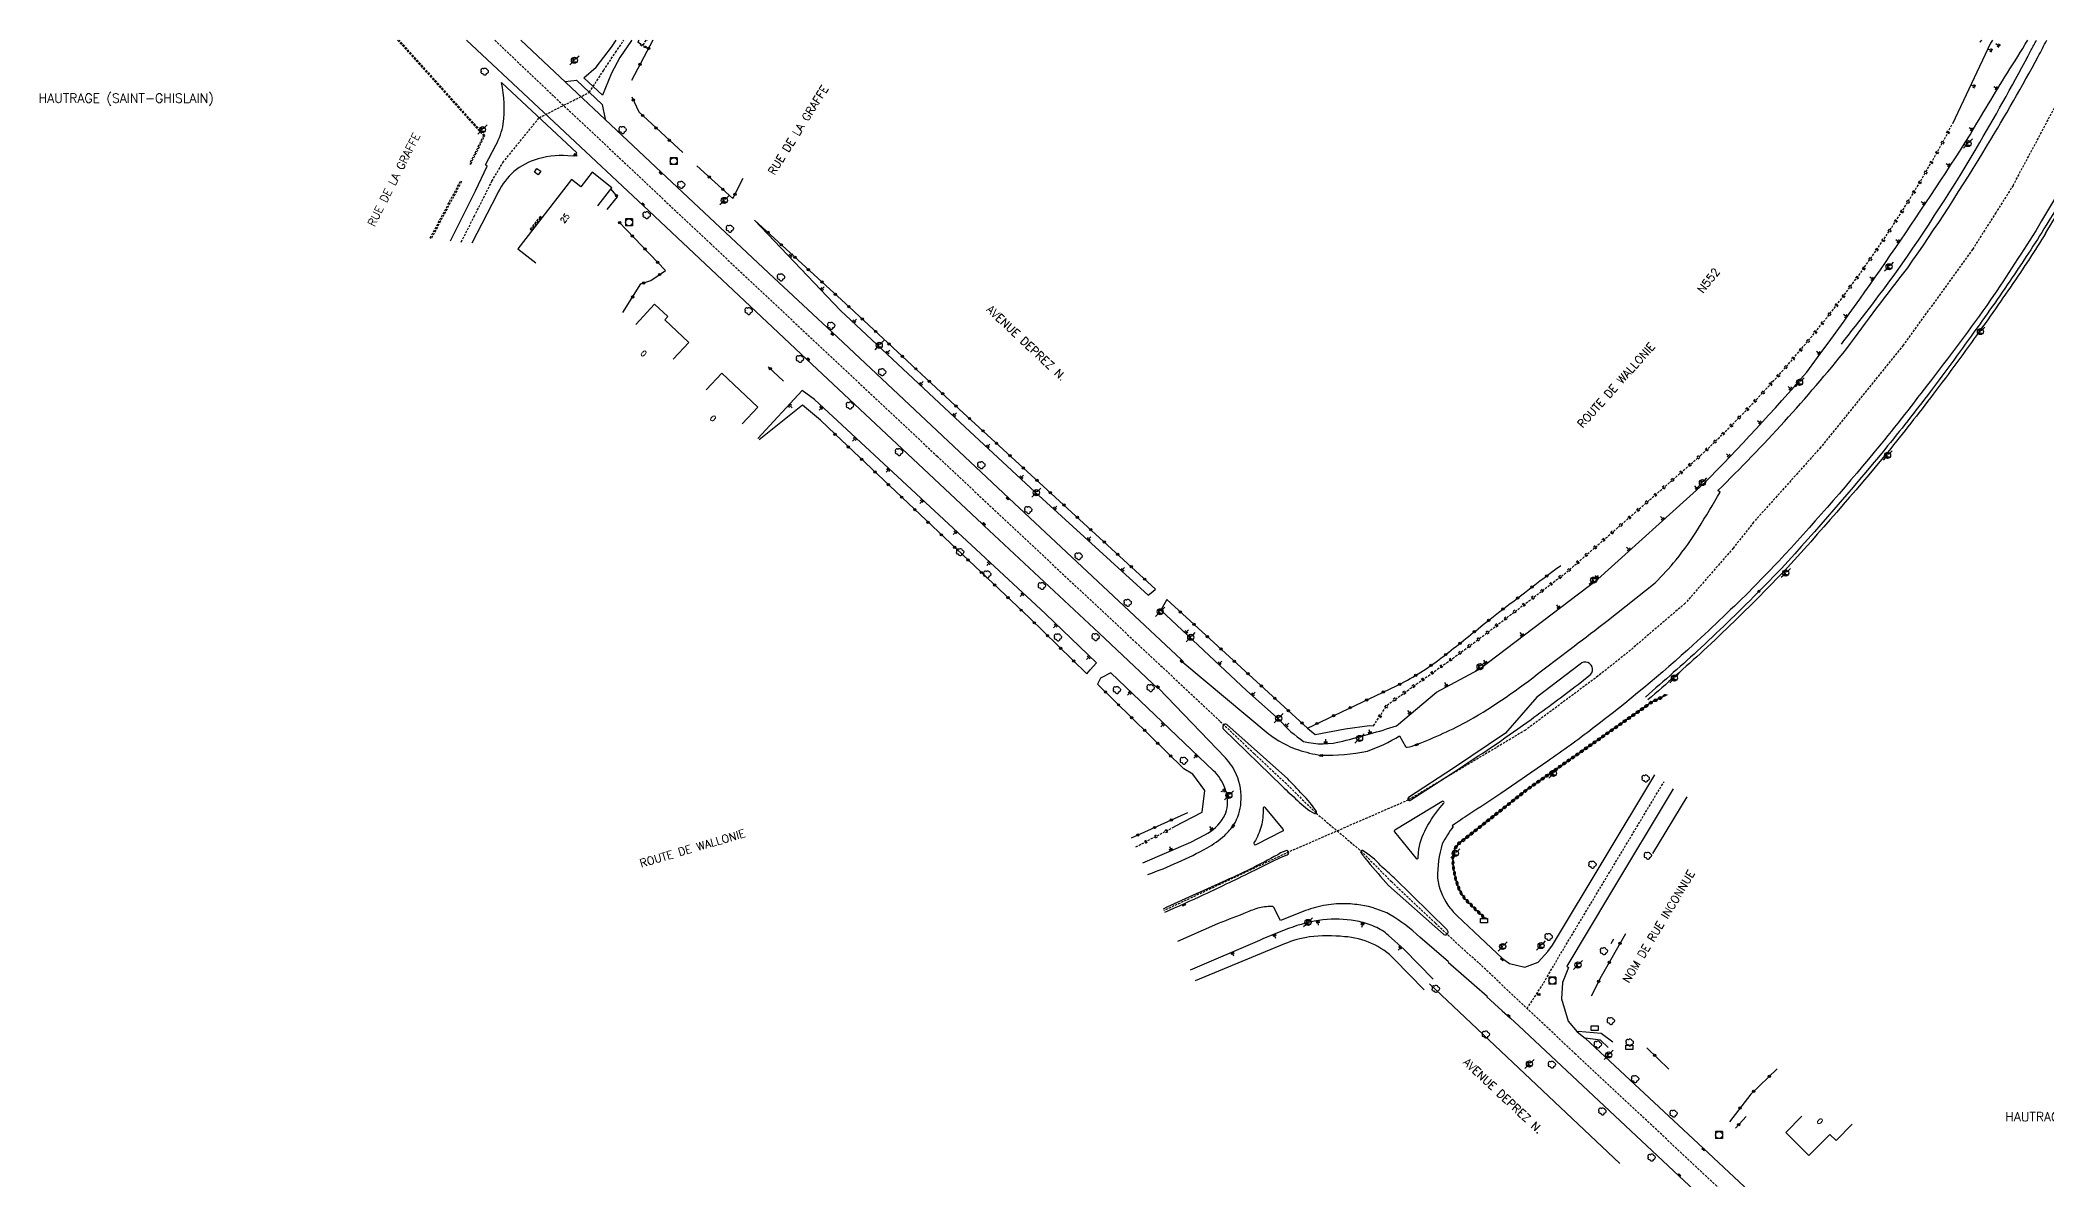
# Model space of a CAD drawing. Header units: millimetres. Extents: x 107015 to 108000, y 128000 to 129000.
# Drawn here: x 107015.4 to 107454.3, y 128750.7 to 129000 of the extents above; entities that cross this region are included whole.
import ezdxf
from ezdxf.enums import TextEntityAlignment as Align

# ---------------------------------------------------------------- set-up
doc = ezdxf.new("R2010")
doc.units = ezdxf.units.MM
doc.linetypes.add('DASHED', pattern=[0.75, 0.5, -0.25])
doc.layers.get('0').update_dxf_attribs({"linetype": 'CONTINUOUS'})
for name, color, linetype in [('W0001', 6, 'DASHED'), ('W0008', 7, 'CONTINUOUS'), ('W0100', 7, 'CONTINUOUS'), ('W0112', 1, 'DASHED'), ('W0211', 2, 'CONTINUOUS'), ('W0220', 5, 'DASHED'), ('W0300', 7, 'CONTINUOUS'), ('W0310', 3, 'CONTINUOUS'), ('W0322', 7, 'CONTINUOUS'), ('W0400', 7, 'CONTINUOUS'), ('W0420', 7, 'CONTINUOUS'), ('W0471', 7, 'CONTINUOUS'), ('W0851', 7, 'CONTINUOUS'), ('W0980', 7, 'CONTINUOUS'), ('W0989', 7, 'CONTINUOUS'), ('W0991', 7, 'CONTINUOUS'), ('W1471', 7, 'CONTINUOUS')]:
    doc.layers.add(name, color=color, linetype=linetype)
doc.styles.get("Standard").update_dxf_attribs({"font": 'romans.shx', "width": 0.85})

# ---------------------------------------------------------------- blocks, each defined once
blk = doc.blocks.new('T400')
for p, q in [((-0.15, 0.3), (0.15, 0.3)), ((-0.15, -0.25), (-0.15, 0.3)), ((-0.15, 0.15), (0.15, 0.15)), ((-0.15, 0), (0.15, 0)), ((0.15, 0.3), (0.15, -0.25)), ((-0.15, -0.15), (0.15, -0.15)), ((-0.15, -0.25), (-0.15, -0.3)), ((-0.15, -0.3), (0.15, -0.3)), ((0.15, -0.3), (0.15, -0.25))]:
    blk.add_line(p, q)
blk = doc.blocks.new('T420')
for p, q in [((0.75, 0.75), (-0.75, 0.75)), ((-0.75, 0.75), (-0.75, -0.75)), ((0.75, 0.75), (0.75, -0.75)), ((0.75, -0.75), (-0.75, -0.75))]:
    blk.add_line(p, q)
blk.add_ellipse((0, 0), major_axis=(-0.53, 0.53), ratio=1, start_param=3.926991, end_param=10.210176)
blk = doc.blocks.new('T300')
for p, q in [((-0.8, 0.51), (-0.86, 0.34)), ((-0.86, 0.34), (-0.86, 0.17)), ((-0.86, 0.17), (-0.74, 0.06)), ((-0.69, 0.63), (-0.8, 0.51)), ((-0.8, -0.06), (-0.74, 0.06)), ((-0.74, 0.06), (-0.69, 0.11)), ((-0.57, 0.69), (-0.69, 0.63)), ((-0.46, 0.69), (-0.57, 0.69)), ((-0.29, 0.63), (-0.46, 0.69)), ((-0.29, 0.63), (-0.17, 0.74)), ((-0.23, 0.57), (-0.29, 0.63)), ((-0.17, 0.74), (-0.06, 0.8)), ((-0.06, 0.8), (0.06, 0.8)), ((0.06, 0.8), (0.23, 0.74)), ((0.23, 0.74), (0.34, 0.63)), ((0.34, 0.63), (0.4, 0.51)), ((0.46, 0.46), (0.34, 0.46)), ((0.4, 0.51), (0.4, 0.46)), ((0.57, 0.4), (0.46, 0.46)), ((0.57, 0.4), (0.69, 0.29)), ((0.69, 0.29), (0.74, 0.17)), ((0.74, 0.06), (0.69, -0.17)), ((0.74, 0.17), (0.74, 0.06)), ((-0.8, -0.17), (-0.8, -0.06)), ((-0.8, -0.23), (-0.8, -0.17)), ((-0.74, -0.34), (-0.8, -0.23)), ((-0.69, -0.4), (-0.74, -0.34)), ((-0.51, -0.46), (-0.69, -0.4)), ((-0.4, -0.46), (-0.51, -0.46)), ((-0.4, -0.46), (-0.34, -0.46)), ((-0.34, -0.46), (-0.34, -0.4)), ((-0.34, -0.51), (-0.34, -0.46)), ((-0.29, -0.63), (-0.34, -0.51)), ((-0.17, -0.74), (-0.29, -0.63)), ((-0.06, -0.8), (-0.17, -0.74)), ((0.06, -0.8), (-0.06, -0.8)), ((0.17, -0.74), (0.06, -0.8)), ((0.23, -0.69), (0.17, -0.74)), ((0.29, -0.46), (0.23, -0.46)), ((0.29, -0.63), (0.23, -0.69)), ((0.46, -0.4), (0.29, -0.46)), ((0.34, -0.51), (0.29, -0.63)), ((0.34, -0.51), (0.34, -0.46)), ((0.57, -0.34), (0.46, -0.4)), ((0.63, -0.29), (0.57, -0.34)), ((0.69, -0.17), (0.63, -0.29))]:
    blk.add_line(p, q)
blk = doc.blocks.new('T471')
for p, q in [((-0.333334, 0.333334), (-0.333334, -0.333334)), ((-0.333334, 0.333334), (0.333334, 0.333334)), ((-0.333334, 0), (0, 0)), ((0.500001, 0.500001), (1.000002, 1.000002)), ((-0.500001, -0.500001), (-1.000002, -1.000002)), ((-0.333334, -0.333334), (0.333334, -0.333334))]:
    blk.add_line(p, q)
blk.add_ellipse((0, 0), major_axis=(0.471405, 0.471405), ratio=1, start_param=5.4977871438, end_param=11.780972451)
blk = doc.blocks.new('t322o')
at = {"color": 0, "linetype": 'Continuous'}
for radius in [0.25, 0.15]:
    blk.add_circle((0, 0), radius, dxfattribs=at)
blk = doc.blocks.new('t211o')
at = {"color": 0, "linetype": 'Continuous'}
for p, q in [((-0.29, 0.5), (-0.29, 0)), ((0, 1), (0, 0)), ((0.29, 0.5), (0.29, 0))]:
    blk.add_line(p, q, dxfattribs=at)
blk = doc.blocks.new('t310o')
at = {"color": 0, "linetype": 'Continuous'}
for centre, start, end in [((-0.5, 0.38), 216.8699, 323.1304), ((0.5, -0.37), 36.8699, 143.1303)]:
    blk.add_arc(centre, 0.625, start, end, dxfattribs=at)
blk = doc.blocks.new('T851')
for p, q in [((-0.25, -0.15), (0, 0.32)), ((0, 0.32), (0.25, -0.15)), ((-0.25, -0.15), (0.25, -0.15))]:
    blk.add_line(p, q)
for major_axis in [(-0.106, 0.106), (-0.0354, 0.0354), (-0.0236, 0.0236)]:
    blk.add_ellipse((0, 0), major_axis=major_axis, ratio=1, start_param=3.926991, end_param=10.210176)
blk = doc.blocks.new('t112o')
at = {"color": 0, "linetype": 'Continuous'}
for p, q in [((-0.5, 0.5), (0.5, 0.5)), ((-0.5, -0.5), (-0.5, 0.5)), ((0.5, 0.5), (0.5, -0.5)), ((0.5, -0.5), (-0.5, -0.5))]:
    blk.add_line(p, q, dxfattribs=at)
blk = doc.blocks.new('T1471')
at = {"color": 0, "linetype": 'Continuous', "flags": 128}
blk.add_lwpolyline([(-0.75, -0.5), (-0.75, 0.5), (0.75, 0.5), (0.75, -0.5), (-0.75, -0.5)], dxfattribs=at)

msp = doc.modelspace()

# ---------------------------------------------------------------- linework, layer by layer
at = {"layer": 'W0001'}
for points in [[(107107.49, 128955.83), (107110.32, 128961.44), (107114.19, 128969.13), (107116.59, 128973.21), (107124.54, 128983.03), (107135.51, 128988.58), (107136.33, 128989.87), (107138.64, 128993.42), (107141.24, 128997.32), (107143.05, 129000)], [(107114.81, 129000), (107116.97, 128997.94), (107127.82, 128987.63), (107161.99, 128955.49), (107211.54, 128908.98), (107254.97, 128868.28), (107273.48, 128850.97), (107280.96, 128843.83), (107287.65, 128837.59), (107294.46, 128830.88), (107304.25, 128822.62), (107310.9, 128815.9), (107320.53, 128806.84), (107326.11, 128801.57)], [(107446.88, 128968.21), (107443.11, 128962.24), (107438.01, 128954.22), (107422.84, 128933.25), (107404.78, 128910.89), (107390.12, 128894.52), (107385.67, 128888.86), (107375.17, 128876.79), (107362.64, 128866.08), (107356.12, 128860.89)], [(107356.12, 128860.89), (107340.23, 128849.05), (107314.6, 128833.75), (107288.44, 128822.37), (107261.16, 128809.56)], [(107340.58, 128788.15), (107344.24, 128793.76), (107347.6, 128799.58), (107370.53, 128837.77)], [(107548.83, 128592.94), (107544.97, 128596.77), (107524.31, 128616.16), (107503.25, 128635.85), (107472.8, 128664.37), (107430.59, 128703.84), (107396.86, 128735.44), (107351.2, 128778.17), (107329.97, 128798.13), (107326.11, 128801.57)]]:
    msp.add_lwpolyline(points, dxfattribs=at)
at = {"layer": 'W0001', "flags": 128}
msp.add_lwpolyline([(107446.88, 128968.21), (107463.82, 129000)], dxfattribs=at)
at = {"layer": 'W0008', "flags": 128}
for points in [[(107257.66, 128817.48, 0.040161), (107270.6, 128823.29, 0.0524), (107274.45, 128826.02, 0.0676), (107276.46, 128828.37, 0.1191), (107278.01, 128833.23, 0.1209), (107277.02, 128839.3, 0.0913), (107274.63, 128842.97), (107259.95, 128858.24), (107259.83, 128858.12), (107246.98, 128870.23), (107221.84, 128893.77), (107221.4, 128894.15), (107183, 128930.21), (107147.32, 128963.72), (107135.81, 128974.51), (107123.31, 128986.29), (107108.66, 129000)], [(107120.49, 129000), (107151.24, 128971.1), (107175.85, 128948.03), (107188.59, 128936.08), (107227.27, 128899.77), (107265.01, 128864.43), (107265.36, 128864.03), (107265.28, 128863.92), (107283.99, 128848.31, 0.091), (107290.56, 128844.75, 0.05), (107295.53, 128843.57, 0.0526), (107305.68, 128844.43, 0.0488), (107312.71, 128847.79), (107313.96, 128845.47, 0.1688), (107314.13, 128845.31, 0.1313), (107314.34, 128845.3, 0.052), (107316.49, 128845.95, 0.0343), (107327.86, 128851.14, 0.0363), (107343.73, 128862, 0.0005), (107358.05, 128872.9), (107368.63, 128881.28, 0.0191), (107373.16, 128886.27, 0.0311), (107378.05, 128893.21, 0.0077), (107382.81, 128901.12), (107382.3, 128901.46, 0.029805), (107410.53, 128932.54, -0.0084), (107423.84, 128950.2, 0.017372), (107441.3, 128977.08)], [(107144.76, 129000, -0.000105), (107144.69, 128999.9)], [(107441.3, 128977.08, 0.0114), (107452.38, 128996.41, 0.003341), (107454.24, 129000, 0.0063)], [(107474.93, 129000, -0.005922), (107471.76, 128993.47, -0.0133), (107462.82, 128977.01, -0.004), (107452.45, 128959.33), (107452.45, 128959.33)], [(107105.16, 128956.1), (107110.63, 128967.06), (107113.18, 128972.45), (107112.77, 128972.72), (107115.05, 128976.99, 0.0791), (107116.66, 128981.66, 0.0778), (107116.32, 128990.75), (107132.75, 128975.32), (107132.49, 128975.07), (107132.17, 128975.11), (107132.15, 128974.6), (107130.79, 128974.72, 0.1067), (107123.45, 128973.74, 0.1066), (107118.44, 128970.78, 0.0817), (107115.26, 128966.18), (107109.81, 128955.55)], [(107452.45, 128959.33, -0.011686), (107441.95, 128943.15, -0.0133), (107428.15, 128924.57, -0.0074), (107416.52, 128909.83, -0.0119), (107395.65, 128885.98), (107389.92, 128880.08, -0.0076), (107376.97, 128867.75, -0.0224), (107354.91, 128849.38, -0.012), (107345.11, 128842.25), (107334.82, 128835.17, -0.0043), (107327.86, 128830.6, 0.0042), (107324.23, 128828.14), (107324.44, 128827.98, 0.0468), (107322.05, 128824.16, 0.0738), (107320.99, 128816.64, 0.113), (107323.27, 128810.78, 0.0561), (107325.26, 128808.44), (107329.01, 128804.93)], [(107261.33, 128809.19, 0.003375), (107269.92, 128813.08, 0.0057), (107281.06, 128818.43, 0.0007), (107286.83, 128821.28), (107288.12, 128821.75, 1.0567), (107287.81, 128822.65), (107286.68, 128822.18), (107286.04, 128821.8, -0.0276), (107273.89, 128815.82, 0.0025), (107261.01, 128809.91)], [(107323.37, 128798.38), (107317.14, 128803.74, 0.0546), (107310.67, 128808.67, 0.0815), (107304.21, 128810.75, 0.0371), (107300.64, 128811.08, 0.0515), (107296.04, 128810.67, 0.0473), (107291.6, 128809.36), (107286.62, 128807.37), (107285.22, 128810.26, 0.311148), (107284.73, 128810.45, 0.062986), (107281.68, 128810.08, 0.037005), (107278.65, 128808.91, 0.0043), (107272.24, 128806.4), (107264.15, 128802.82)]]:
    msp.add_lwpolyline(points, format="xyb", dxfattribs=at)
for points in [[(107144.69, 128999.9), (107142.17, 128996.2), (107140.32, 128992.76), (107138.34, 128987.99), (107134.32, 128991.75), (107136.96, 128994.08), (107140.31, 128998.43), (107141.35, 129000)], [(107130.24, 128990.95), (107132.71, 128991.21), (107138.32, 128985.95), (107138.98, 128982.69)]]:
    msp.add_lwpolyline(points, dxfattribs=at)
for points in [[(107354.11, 128860.92, 1.126), (107352.16, 128863.47), (107342.7, 128856.28), (107335.85, 128848.41), (107324.48, 128840.74), (107314.63, 128834.28, 1.1402), (107315.13, 128833.78), (107325.99, 128840.82, 0.0128), (107341.45, 128851.39, 0.0048), (107351.73, 128859.04)], [(107274.93, 128850.28, 0.8091), (107274.15, 128849.34), (107287.05, 128836.76, 0.0063), (107290.39, 128833.65, 0.0725), (107294.07, 128830.81, 0.7373), (107294.51, 128831.27, 0.0627), (107291.45, 128834.98, -0.0052), (107288.25, 128838.41)], [(107283.39, 128832.07, 0.7815), (107282.84, 128831.83, -0.0591), (107282.46, 128827.96, -0.0578), (107280.93, 128824.5, 0.937), (107281.34, 128824), (107287.17, 128826.98, 0.1956), (107287.29, 128827.12, 0.175), (107287.24, 128827.38)], [(107316.35, 128820.93, 0.1601), (107316.58, 128820.9, 0.2911), (107316.73, 128821.05), (107316.82, 128822.3, -0.1026), (107318.53, 128827.59, -0.0461), (107321.98, 128832.64), (107322.27, 128833, 1.152), (107322, 128833.42), (107311.64, 128827.18, 0.2484), (107311.53, 128826.96, 0.0792), (107311.57, 128826.8)], [(107322.27, 128804.41, 1.0185), (107323.08, 128805.36), (107311.49, 128816.71, 0.0011), (107308.56, 128819.4, 0.0828), (107304.62, 128822.71, 0.7712), (107304.24, 128822.24, 0.0177), (107305.73, 128820.33, 0.01), (107310.3, 128815.09)]]:
    msp.add_lwpolyline(points, format="xyb", close=True, dxfattribs=at)
at = {"layer": 'W0008'}
for points in [[(107328.98, 128804.89), (107335.29, 128799.02), (107336.71, 128798), (107340.09, 128797.2), (107343, 128798.27), (107345.15, 128800.61), (107346.15, 128801.99), (107368.54, 128839.3)], [(107372.52, 128836.24), (107358.6, 128813.03), (107349.29, 128797.4), (107349.63, 128797.15), (107348.34, 128793.85), (107348.09, 128790.29), (107349.59, 128785.4), (107351.57, 128783.07), (107353.29, 128781.68), (107358.77, 128776.55), (107378.01, 128758.62), (107395.9, 128741.85), (107412.78, 128726.01), (107437.9, 128702.48), (107481.99, 128661.34), (107502.34, 128642.19), (107516.87, 128628.62), (107541.44, 128605.63), (107548.9, 128598.58), (107551.71, 128595.82)], [(107323.29, 128798.29), (107331.89, 128790.85), (107331.78, 128790.73), (107335.12, 128787.62), (107336.94, 128786.04), (107338.76, 128784.35), (107373.77, 128751.56), (107399.8, 128727.18), (107421.51, 128706.85), (107443.43, 128686.32), (107451.86, 128678.44), (107478.22, 128653.74), (107502.17, 128631.35), (107514.77, 128619.57), (107528.6, 128606.64), (107535.37, 128600.29), (107543.01, 128593.11), (107546.03, 128590.13)], [(107359.37, 128780.76), (107356.78, 128782.67), (107351.79, 128783.09), (107351.71, 128783.17)], [(107358.32, 128779.65), (107356.62, 128781.23), (107353.3, 128781.67), (107353.29, 128781.68)]]:
    msp.add_lwpolyline(points, dxfattribs=at)
at = {"layer": 'W0100', "flags": 128}
for points in [[(107137.32, 128963.77), (107140.42, 128967.69), (107136.09, 128971.12), (107133.66, 128967.93), (107131.63, 128969.49), (107119.88, 128954.36), (107123.83, 128951.29)], [(107153.86, 128930.21), (107157.27, 128933.87), (107151.98, 128938.79), (107152.66, 128939.53), (107149.75, 128942.23), (107145.66, 128937.82)], [(107168.91, 128916.08), (107172.34, 128919.71), (107164.45, 128927.16), (107161.02, 128923.52)]]:
    msp.add_lwpolyline(points, dxfattribs=at)
at = {"layer": 'W0100'}
msp.add_lwpolyline([(107400.69, 128764.57), (107397.17, 128761.02), (107402.23, 128756.01), (107406.77, 128760.61), (107408.16, 128759.26), (107408.17, 128759.26), (107408.16, 128759.26), (107411.66, 128762.83)], dxfattribs=at)
at = {"layer": 'W0112'}
for points in [[(107093.57, 129000), (107112.35, 128979.08), (107109.33, 128973), (107109.56, 128972.89), (107112.65, 128979.12), (107093.91, 129000)], [(107125.11, 128961.1), (107124.73, 128961.39), (107122.57, 128958.67), (107122.98, 128958.35)], [(107124.96, 128960.9), (107124.77, 128961.04), (107122.92, 128958.71), (107123.13, 128958.55)]]:
    msp.add_lwpolyline(points, dxfattribs=at)
for points in [[(107148.06, 128998.45), (107146.72, 128999.22), (107146.6, 128999.01), (107147.94, 128998.24)], [(107100.7, 128956.72), (107107.32, 128969.16), (107107.54, 128969.04), (107100.92, 128956.6)]]:
    msp.add_lwpolyline(points, close=True, dxfattribs=at)
at = {"layer": 'W0211'}
for p, q in [((107441.91, 128999.31), (107433.63, 128981.69)), ((107375.52, 128834.44), (107368.05, 128822.08)), ((107359.52, 128803.33), (107358.93, 128802.31)), ((107360.89, 128754.23), (107319.23, 128793.58))]:
    msp.add_line(p, q, dxfattribs=at)
at = {"layer": 'W0211', "flags": 128}
for points in [[(107146.32, 129000), (107146.11, 128999.63), (107146.72, 128999.22)], [(107442.39, 129000), (107441.91, 128999.31), (107441.91, 128999.31)], [(107171.61, 128960.62), (107190.43, 128940.85), (107217.69, 128915.31), (107232.97, 128901.1), (107257.72, 128878.55), (107258.74, 128879.38), (107259.32, 128879.91)], [(107244.29, 128861.36), (107245.02, 128862.24), (107246.44, 128863.79), (107235.28, 128874.49), (107184.71, 128921.39), (107182.03, 128923.38), (107172.35, 128912.83)], [(107189.23, 128913.76), (107186.07, 128916.87), (107182.15, 128920.14), (107172.65, 128912.55)], [(107292.55, 128849.5), (107294.21, 128848.09), (107300.82, 128849.32), (107306.14, 128850.04), (107307, 128849.99)], [(107263.51, 128827.95), (107269.53, 128831.07), (107270.11, 128835.85), (107267.49, 128839.43), (107265.51, 128840.58)]]:
    msp.add_lwpolyline(points, dxfattribs=at)
for points in [[(107437.46, 128979.25, -0.0049), (107445.62, 128992.81, 0.010708), (107450.08, 129000, 0.0177)], [(107261.81, 128877.62), (107261.44, 128876.94), (107260.48, 128875.3), (107279.22, 128857.68), (107286.49, 128851.19, 0.0678), (107291.72, 128846.56, 0.1272), (107300.26, 128846.64, 0.0145), (107312.01, 128849.97), (107320.74, 128857.35), (107330, 128862.34), (107356.07, 128882.06), (107379.19, 128902.9, 0.0154), (107401.78, 128927.39, 0.0182), (107437.46, 128979.25)], [(107256.52, 128820.04), (107267.08, 128824.54), (107270.13, 128826.16, 0.1408), (107274.19, 128829.91, 0.0838), (107274.97, 128832.06, 0.1345), (107274.47, 128836.43, 0.1105), (107272.03, 128840.15), (107249.52, 128861.56), (107247.32, 128860.38), (107246.62, 128859.1)], [(107320.07, 128794.55), (107313.72, 128801.06), (107310.28, 128804.14, 0.0781), (107307.29, 128806.04, 0.0496), (107303.86, 128807.15, 0.0756), (107296.88, 128807.63, 0.0613), (107289.33, 128805.96, 0.0199), (107282.07, 128803.06), (107266.93, 128796.54)], [(107318.08, 128792.24), (107311.62, 128798.87, 0.187186), (107300.63, 128803.86, 0.051), (107293.02, 128803.82, 0.0621), (107287.52, 128802.26), (107267.97, 128794.19)]]:
    msp.add_lwpolyline(points, format="xyb", dxfattribs=at)
at = {"layer": 'W0220'}
for p, q in [((107147.82, 129000), (107147.23, 128998.93)), ((107148.1, 129000), (107148.07, 128999.94)), ((107432.39, 128979.9), (107432.27, 128979.68)), ((107432.51, 128980.12), (107432.39, 128979.9)), ((107432.83, 128979.66), (107432.72, 128979.44)), ((107432.95, 128979.88), (107432.83, 128979.66)), ((107430, 128975.51), (107429.88, 128975.29)), ((107430.12, 128975.73), (107430, 128975.51)), ((107430.43, 128975.27), (107430.31, 128975.05)), ((107430.56, 128975.49), (107430.43, 128975.27)), ((107431.2, 128977.7), (107431.08, 128977.48)), ((107431.32, 128977.92), (107431.2, 128977.7)), ((107431.64, 128977.46), (107431.52, 128977.24)), ((107431.76, 128977.68), (107431.64, 128977.46)), ((107427.52, 128971.17), (107427.4, 128970.96)), ((107427.65, 128971.39), (107427.52, 128971.17)), ((107427.95, 128970.92), (107427.83, 128970.71)), ((107428.08, 128971.14), (107427.95, 128970.92)), ((107428.77, 128973.34), (107428.65, 128973.12)), ((107428.89, 128973.55), (107428.77, 128973.34)), ((107429.2, 128973.09), (107429.08, 128972.87)), ((107429.33, 128973.31), (107429.2, 128973.09)), ((107424.97, 128966.88), (107424.84, 128966.67)), ((107425.1, 128967.09), (107424.97, 128966.88)), ((107425.4, 128966.62), (107425.27, 128966.41)), ((107425.53, 128966.83), (107425.4, 128966.62)), ((107426.26, 128969.02), (107426.13, 128968.81)), ((107426.38, 128969.24), (107426.26, 128969.02)), ((107426.69, 128968.77), (107426.56, 128968.55)), ((107426.81, 128968.98), (107426.69, 128968.77)), ((107422.34, 128962.63), (107422.2, 128962.42)), ((107422.47, 128962.84), (107422.34, 128962.63)), ((107422.76, 128962.37), (107422.63, 128962.16)), ((107422.89, 128962.58), (107422.76, 128962.37)), ((107423.66, 128964.75), (107423.53, 128964.54)), ((107423.79, 128964.96), (107423.66, 128964.75)), ((107424.09, 128964.49), (107423.96, 128964.27)), ((107424.22, 128964.7), (107424.09, 128964.49)), ((107419.63, 128958.44), (107419.49, 128958.23)), ((107419.77, 128958.64), (107419.63, 128958.44)), ((107420.05, 128958.16), (107419.91, 128957.95)), ((107420.19, 128958.37), (107420.05, 128958.16)), ((107420.99, 128960.53), (107420.86, 128960.32)), ((107421.13, 128960.74), (107420.99, 128960.53)), ((107421.41, 128960.26), (107421.28, 128960.05)), ((107421.55, 128960.47), (107421.41, 128960.26)), ((107416.85, 128954.29), (107416.71, 128954.08)), ((107416.99, 128954.49), (107416.85, 128954.29)), ((107417.26, 128954), (107417.12, 128953.8)), ((107417.4, 128954.21), (107417.26, 128954)), ((107418.25, 128956.35), (107418.11, 128956.15)), ((107418.39, 128956.56), (107418.25, 128956.35)), ((107418.66, 128956.08), (107418.52, 128955.87)), ((107418.8, 128956.28), (107418.66, 128956.08)), ((107412.53, 128948.16), (107412.39, 128947.96)), ((107412.68, 128948.36), (107412.53, 128948.16)), ((107413.08, 128948.07), (107412.94, 128947.87)), ((107413.99, 128950.19), (107413.84, 128949.99)), ((107414.13, 128950.39), (107413.99, 128950.19)), ((107414.4, 128949.9), (107414.25, 128949.7)), ((107414.54, 128950.1), (107414.4, 128949.9)), ((107415.43, 128952.23), (107415.28, 128952.03)), ((107415.57, 128952.44), (107415.43, 128952.23)), ((107415.84, 128951.95), (107415.7, 128951.74)), ((107415.98, 128952.15), (107415.84, 128951.95)), ((107409.56, 128944.14), (107409.41, 128943.94)), ((107409.71, 128944.34), (107409.56, 128944.14)), ((107409.96, 128943.84), (107409.81, 128943.64)), ((107410.11, 128944.04), (107409.96, 128943.84)), ((107411.06, 128946.15), (107410.91, 128945.94)), ((107411.21, 128946.35), (107411.06, 128946.15)), ((107411.46, 128945.85), (107411.31, 128945.65)), ((107411.61, 128946.05), (107411.46, 128945.85)), ((107412.94, 128947.87), (107412.79, 128947.67)), ((107406.52, 128940.18), (107406.37, 128939.98)), ((107406.68, 128940.38), (107406.52, 128940.18)), ((107406.92, 128939.87), (107406.76, 128939.68)), ((107407.07, 128940.07), (107406.92, 128939.87)), ((107408.05, 128942.16), (107407.9, 128941.96)), ((107408.2, 128942.35), (107408.05, 128942.16)), ((107408.45, 128941.85), (107408.3, 128941.65)), ((107408.6, 128942.05), (107408.45, 128941.85)), ((107403.41, 128936.27), (107403.25, 128936.08)), ((107403.57, 128936.47), (107403.41, 128936.27)), ((107403.8, 128935.96), (107403.64, 128935.76)), ((107403.96, 128936.15), (107403.8, 128935.96)), ((107404.98, 128938.22), (107404.82, 128938.02)), ((107405.13, 128938.42), (107404.98, 128938.22)), ((107405.37, 128937.91), (107405.21, 128937.71)), ((107405.52, 128938.1), (107405.37, 128937.91)), ((107398.61, 128930.52), (107398.45, 128930.33)), ((107398.77, 128930.71), (107398.61, 128930.52)), ((107400.23, 128932.42), (107400.07, 128932.23)), ((107400.39, 128932.61), (107400.23, 128932.42)), ((107400.61, 128932.1), (107400.45, 128931.91)), ((107400.77, 128932.29), (107400.61, 128932.1)), ((107401.83, 128934.34), (107401.67, 128934.15)), ((107401.99, 128934.53), (107401.83, 128934.34)), ((107402.21, 128934.02), (107402.05, 128933.83)), ((107402.37, 128934.22), (107402.21, 128934.02)), ((107395.32, 128926.76), (107395.16, 128926.57)), ((107395.49, 128926.94), (107395.32, 128926.76)), ((107395.7, 128926.43), (107395.53, 128926.24)), ((107395.86, 128926.61), (107395.7, 128926.43)), ((107396.98, 128928.63), (107396.81, 128928.44)), ((107397.14, 128928.82), (107396.98, 128928.63)), ((107397.35, 128928.3), (107397.19, 128928.11)), ((107397.52, 128928.49), (107397.35, 128928.3)), ((107398.99, 128930.19), (107398.83, 128930)), ((107399.15, 128930.38), (107398.99, 128930.19)), ((107391.97, 128923.06), (107391.8, 128922.87)), ((107392.14, 128923.24), (107391.97, 128923.06)), ((107392.34, 128922.72), (107392.17, 128922.53)), ((107392.51, 128922.9), (107392.34, 128922.72)), ((107393.65, 128924.9), (107393.49, 128924.71)), ((107393.82, 128925.08), (107393.65, 128924.9)), ((107394.03, 128924.56), (107393.86, 128924.38)), ((107393.98, 128925.15), (107394.15, 128925.33)), ((107394.19, 128924.75), (107394.03, 128924.56)), ((107386.81, 128917.62), (107386.64, 128917.44)), ((107386.99, 128917.8), (107386.81, 128917.62)), ((107387.35, 128917.45), (107387.17, 128917.27)), ((107388.55, 128919.42), (107388.38, 128919.24)), ((107388.72, 128919.6), (107388.55, 128919.42)), ((107388.91, 128919.07), (107388.74, 128918.89)), ((107389.08, 128919.25), (107388.91, 128919.07)), ((107390.27, 128921.23), (107390.1, 128921.05)), ((107390.44, 128921.41), (107390.27, 128921.23)), ((107390.63, 128920.89), (107390.46, 128920.7)), ((107390.8, 128921.07), (107390.63, 128920.89)), ((107383.29, 128914.07), (107383.12, 128913.9)), ((107383.47, 128914.25), (107383.29, 128914.07)), ((107383.65, 128913.72), (107383.47, 128913.54)), ((107383.82, 128913.89), (107383.65, 128913.72)), ((107385.06, 128915.84), (107384.89, 128915.66)), ((107385.24, 128916.02), (107385.06, 128915.84)), ((107385.42, 128915.49), (107385.24, 128915.31)), ((107385.59, 128915.66), (107385.42, 128915.49)), ((107387.17, 128917.27), (107387, 128917.09)), ((107377.89, 128908.9), (107377.7, 128908.74)), ((107378.08, 128909.06), (107377.89, 128908.9)), ((107378.4, 128908.69), (107378.22, 128908.52)), ((107379.71, 128910.59), (107379.53, 128910.42)), ((107379.89, 128910.77), (107379.71, 128910.59)), ((107380.06, 128910.23), (107379.88, 128910.06)), ((107380.24, 128910.4), (107380.06, 128910.23)), ((107381.51, 128912.33), (107381.33, 128912.15)), ((107381.69, 128912.5), (107381.51, 128912.33)), ((107381.86, 128911.97), (107381.68, 128911.79)), ((107382.04, 128912.14), (107381.86, 128911.97)), ((107374.12, 128905.62), (107373.93, 128905.45)), ((107374.31, 128905.78), (107374.12, 128905.62)), ((107374.45, 128905.24), (107374.26, 128905.07)), ((107374.64, 128905.4), (107374.45, 128905.24)), ((107376, 128907.26), (107375.81, 128907.09)), ((107376.19, 128907.42), (107376, 128907.26)), ((107376.33, 128906.88), (107376.14, 128906.72)), ((107376.52, 128907.05), (107376.33, 128906.88)), ((107378.22, 128908.52), (107378.03, 128908.36)), ((107368.46, 128900.69), (107368.28, 128900.52)), ((107368.65, 128900.85), (107368.46, 128900.69)), ((107368.79, 128900.31), (107368.6, 128900.15)), ((107368.98, 128900.48), (107368.79, 128900.31)), ((107370.35, 128902.33), (107370.16, 128902.17)), ((107370.54, 128902.49), (107370.35, 128902.33)), ((107370.68, 128901.95), (107370.49, 128901.79)), ((107370.87, 128902.12), (107370.68, 128901.95)), ((107372.23, 128903.97), (107372.04, 128903.81)), ((107372.42, 128904.14), (107372.23, 128903.97)), ((107372.56, 128903.6), (107372.37, 128903.43)), ((107372.75, 128903.76), (107372.56, 128903.6)), ((107362.81, 128895.76), (107362.62, 128895.6)), ((107363, 128895.93), (107362.81, 128895.76)), ((107363.33, 128895.55), (107363.14, 128895.38)), ((107364.69, 128897.4), (107364.51, 128897.24)), ((107364.88, 128897.57), (107364.69, 128897.4)), ((107365.02, 128897.03), (107364.83, 128896.86)), ((107365.21, 128897.19), (107365.02, 128897.03)), ((107366.58, 128899.05), (107366.39, 128898.88)), ((107366.77, 128899.21), (107366.58, 128899.05)), ((107366.91, 128898.67), (107366.72, 128898.5)), ((107367.1, 128898.83), (107366.91, 128898.67)), ((107359.04, 128892.48), (107358.85, 128892.31)), ((107359.23, 128892.64), (107359.04, 128892.48)), ((107359.37, 128892.1), (107359.18, 128891.93)), ((107359.56, 128892.26), (107359.37, 128892.1)), ((107360.92, 128894.12), (107360.74, 128893.95)), ((107361.11, 128894.28), (107360.92, 128894.12)), ((107361.25, 128893.74), (107361.06, 128893.58)), ((107361.44, 128893.91), (107361.25, 128893.74)), ((107363.14, 128895.38), (107362.95, 128895.22)), ((107353.39, 128887.55), (107353.2, 128887.38)), ((107353.57, 128887.71), (107353.39, 128887.55)), ((107353.71, 128887.17), (107353.53, 128887.01)), ((107353.9, 128887.34), (107353.71, 128887.17)), ((107355.27, 128889.19), (107355.08, 128889.03)), ((107355.46, 128889.36), (107355.27, 128889.19)), ((107355.6, 128888.81), (107355.41, 128888.65)), ((107355.79, 128888.98), (107355.6, 128888.81)), ((107357.16, 128890.83), (107356.97, 128890.67)), ((107357.34, 128891), (107357.16, 128890.83)), ((107357.48, 128890.46), (107357.3, 128890.29)), ((107357.67, 128890.62), (107357.48, 128890.46)), ((107347.67, 128882.73), (107347.47, 128882.57)), ((107347.87, 128882.88), (107347.67, 128882.73)), ((107347.97, 128882.33), (107347.77, 128882.18)), ((107348.17, 128882.48), (107347.97, 128882.33)), ((107349.62, 128884.26), (107349.43, 128884.1)), ((107349.8, 128884.43), (107349.62, 128884.26)), ((107349.94, 128883.89), (107349.76, 128883.72)), ((107350.13, 128884.05), (107349.94, 128883.89)), ((107351.5, 128885.91), (107351.31, 128885.74)), ((107351.69, 128886.07), (107351.5, 128885.91)), ((107351.83, 128885.53), (107351.64, 128885.36)), ((107352.02, 128885.69), (107351.83, 128885.53)), ((107341.7, 128878.18), (107341.5, 128878.03)), ((107341.9, 128878.33), (107341.7, 128878.18)), ((107342.2, 128877.93), (107342, 128877.78)), ((107343.69, 128879.7), (107343.49, 128879.54)), ((107343.89, 128879.85), (107343.69, 128879.7)), ((107343.99, 128879.3), (107343.79, 128879.15)), ((107344.19, 128879.45), (107343.99, 128879.3)), ((107345.68, 128881.21), (107345.48, 128881.06)), ((107345.88, 128881.36), (107345.68, 128881.21)), ((107345.98, 128880.81), (107345.78, 128880.66)), ((107346.18, 128880.96), (107345.98, 128880.81)), ((107335.74, 128873.64), (107335.54, 128873.48)), ((107335.93, 128873.79), (107335.74, 128873.64)), ((107337.72, 128875.15), (107337.52, 128875)), ((107337.92, 128875.3), (107337.72, 128875.15)), ((107338.03, 128874.75), (107337.83, 128874.6)), ((107338.23, 128874.9), (107338.03, 128874.75)), ((107339.71, 128876.67), (107339.51, 128876.51)), ((107339.91, 128876.82), (107339.71, 128876.67)), ((107340.02, 128876.27), (107339.82, 128876.12)), ((107340.21, 128876.42), (107340.02, 128876.27)), ((107342, 128877.78), (107341.81, 128877.63)), ((107329.77, 128869.09), (107329.57, 128868.94)), ((107329.97, 128869.24), (107329.77, 128869.09)), ((107331.76, 128870.61), (107331.56, 128870.45)), ((107331.96, 128870.76), (107331.76, 128870.61)), ((107332.06, 128870.21), (107331.86, 128870.06)), ((107332.26, 128870.36), (107332.06, 128870.21)), ((107333.75, 128872.12), (107333.55, 128871.97)), ((107333.95, 128872.27), (107333.75, 128872.12)), ((107334.05, 128871.72), (107333.85, 128871.57)), ((107334.25, 128871.87), (107334.05, 128871.72)), ((107336.04, 128873.24), (107335.84, 128873.09)), ((107336.24, 128873.39), (107336.04, 128873.24)), ((107323.93, 128864.8), (107323.73, 128864.65)), ((107325.75, 128866.12), (107325.55, 128865.97)), ((107325.96, 128866.27), (107325.75, 128866.12)), ((107326.05, 128865.72), (107325.85, 128865.57)), ((107326.25, 128865.86), (107326.05, 128865.72)), ((107327.77, 128867.6), (107327.57, 128867.45)), ((107327.97, 128867.75), (107327.77, 128867.6)), ((107328.06, 128867.2), (107327.86, 128867.05)), ((107328.27, 128867.35), (107328.06, 128867.2)), ((107330.07, 128868.7), (107329.87, 128868.54)), ((107330.27, 128868.85), (107330.07, 128868.7)), ((107317.63, 128860.3), (107317.42, 128860.15)), ((107317.83, 128860.44), (107317.63, 128860.3)), ((107319.66, 128861.75), (107319.46, 128861.6)), ((107319.87, 128861.89), (107319.66, 128861.75)), ((107319.95, 128861.34), (107319.75, 128861.2)), ((107320.16, 128861.48), (107319.95, 128861.34)), ((107321.7, 128863.2), (107321.5, 128863.05)), ((107321.9, 128863.34), (107321.7, 128863.2)), ((107321.99, 128862.79), (107321.79, 128862.65)), ((107322.19, 128862.94), (107321.99, 128862.79)), ((107323.73, 128864.65), (107323.53, 128864.51)), ((107324.02, 128864.25), (107323.82, 128864.1)), ((107324.23, 128864.39), (107324.02, 128864.25)), ((107311.53, 128855.93), (107311.32, 128855.79)), ((107311.73, 128856.08), (107311.53, 128855.93)), ((107313.55, 128857.39), (107313.35, 128857.25)), ((107313.76, 128857.54), (107313.55, 128857.39)), ((107313.85, 128856.99), (107313.64, 128856.84)), ((107314.05, 128857.13), (107313.85, 128856.99)), ((107315.59, 128858.85), (107315.39, 128858.7)), ((107315.79, 128858.99), (107315.59, 128858.85)), ((107315.88, 128858.44), (107315.68, 128858.3)), ((107316.08, 128858.59), (107315.88, 128858.44)), ((107317.92, 128859.89), (107317.71, 128859.75)), ((107318.12, 128860.04), (107317.92, 128859.89)), ((107308.16, 128852.22), (107308.02, 128852.01)), ((107308.3, 128852.43), (107308.16, 128852.22)), ((107308.58, 128851.95), (107308.44, 128851.74)), ((107308.72, 128852.16), (107308.58, 128851.95)), ((107309.54, 128854.31), (107309.4, 128854.1)), ((107309.67, 128854.52), (107309.54, 128854.31)), ((107309.95, 128854.04), (107309.82, 128853.83)), ((107310.09, 128854.24), (107309.95, 128854.04)), ((107311.82, 128855.53), (107311.62, 128855.38)), ((107312.02, 128855.67), (107311.82, 128855.53)), ((107255, 128823.49), (107263.51, 128827.95)), ((107259.11, 128825.93), (107259.34, 128826.04)), ((107259.34, 128826.04), (107259.56, 128826.16)), ((107259.35, 128825.49), (107259.57, 128825.6)), ((107259.57, 128825.6), (107259.79, 128825.72)), ((107261.33, 128827.09), (107261.55, 128827.2)), ((107261.55, 128827.2), (107261.77, 128827.32)), ((107261.56, 128826.65), (107261.78, 128826.76)), ((107261.78, 128826.76), (107262, 128826.88)), ((107256.9, 128824.77), (107257.12, 128824.88)), ((107257.12, 128824.88), (107257.34, 128825)), ((107257.13, 128824.32), (107257.35, 128824.44)), ((107257.35, 128824.44), (107257.58, 128824.56))]:
    msp.add_line(p, q, dxfattribs=at)
msp.add_lwpolyline([(107307, 128849.99), (107309.95, 128854.49), (107312.4, 128856.25), (107313.05, 128856.73), (107313.71, 128857.2), (107314.37, 128857.67), (107315.03, 128858.14), (107315.69, 128858.62), (107316.35, 128859.09), (107317.01, 128859.56), (107317.67, 128860.03), (107318.33, 128860.5), (107318.99, 128860.96), (107319.66, 128861.43), (107320.32, 128861.9), (107320.98, 128862.37), (107321.64, 128862.85), (107322.3, 128863.32), (107322.96, 128863.79), (107323.61, 128864.26), (107324.27, 128864.74), (107324.93, 128865.21), (107325.58, 128865.69), (107326.24, 128866.16), (107326.89, 128866.64), (107327.55, 128867.12), (107328.2, 128867.61), (107328.85, 128868.09), (107329.5, 128868.58), (107330.14, 128869.06), (107330.79, 128869.55), (107349.29, 128883.65), (107378.53, 128909.13, 0.083289), (107433.63, 128981.69)], format="xyb", dxfattribs=at)
at = {"layer": 'W0310', "flags": 128}
msp.add_lwpolyline([(107371.24, 128856.8), (107367.9, 128855.2), (107340.53, 128836.01), (107325.76, 128824.31, 0.2112), (107324.39, 128821.36, 0.0699), (107324.72, 128817.63, 0.0557), (107325.78, 128814.17, 0.0956), (107327.7, 128811.4), (107331.45, 128807.77)], format="xyb", dxfattribs=at)
at = {"layer": 'W0322'}
for p, q in [((107366.75, 128779.56), (107371.62, 128774.85)), ((107388.48, 128764.49), (107386.2, 128761.98))]:
    msp.add_line(p, q, dxfattribs=at)
at = {"layer": 'W0322', "flags": 128}
for points in [[(107149.38, 129000), (107144.73, 128991.14)], [(107439.98, 129000), (107439.63, 128999.55), (107439.63, 128999.55)], [(107144.76, 128987.57), (107146.3, 128984.29), (107155.96, 128975.38)], [(107159.01, 128972.53), (107166.91, 128965.36), (107169.17, 128969.82)], [(107139.36, 128962.92), (107141.68, 128965.71), (107140.28, 128967.37)], [(107142.84, 128940.43), (107146.77, 128946.69), (107148.91, 128947.39), (107152.12, 128949.59), (107141.96, 128960.27)], [(107171.61, 128960.62), (107192.42, 128941.55), (107215.54, 128920.07), (107259.32, 128879.91)], [(107174.62, 128928.53), (107177.95, 128925.36)], [(107244.29, 128861.36), (107231.74, 128873.58), (107189.23, 128913.76)], [(107265.51, 128840.58), (107246.62, 128859.1)], [(107254.1, 128825.5), (107266.41, 128831.01)]]:
    msp.add_lwpolyline(points, dxfattribs=at)
for points in [[(107439.64, 128977.63, 0.0091), (107450.86, 128997.86, 0.001892), (107451.97, 129000, 0.0087)], [(107476.88, 129000, -0.006466), (107473.63, 128993.46, -0.0135), (107463.92, 128975.79, -0.0054), (107453.61, 128958.68), (107453.61, 128958.68)], [(107453.94, 128957.68, 0.0042), (107462.6, 128972.22, 0.0042), (107470.96, 128986.98), (107470.96, 128986.98)], [(107409.32, 128933.52, 0.0113), (107421.39, 128949.31, 0.019611), (107439.64, 128977.63)], [(107453.61, 128958.68, -0.008088), (107449.75, 128952.64, -0.0022), (107447.77, 128949.67, -0.0071), (107438.95, 128936.96, -0.0072), (107428.73, 128923.07, -0.0088), (107418.81, 128910.44, -0.0116), (107396.23, 128884.44), (107391.79, 128879.87, -0.0087), (107378.6, 128867.07, -0.0077), (107366.45, 128856.28)], [(107453.94, 128957.68, -0.015767), (107450.46, 128952.17, -0.0022), (107448.48, 128949.19, -0.0071), (107439.64, 128936.46, -0.0072), (107429.41, 128922.56, -0.008802), (107419.47, 128909.89, -0.011606), (107396.85, 128883.86), (107392.4, 128879.27, -0.008705), (107379.18, 128866.45, -0.007702), (107367.01, 128855.64, -0.007702)], [(107261.81, 128877.62), (107292.55, 128849.5), (107312, 128858.73, 0.0483), (107321.26, 128864.43, 0.0102), (107329.88, 128871.24, -0.0088), (107347.95, 128885.07)]]:
    msp.add_lwpolyline(points, format="xyb", dxfattribs=at)
at = {"layer": 'W0322'}
for points in [[(107362.09, 128804.45), (107356.76, 128795.12), (107354.58, 128790.88)], [(107395.3, 128774.94), (107389.52, 128769.44), (107384.83, 128763.36)]]:
    msp.add_lwpolyline(points, dxfattribs=at)

# ---------------------------------------------------------------- block references
at = {"layer": 'W0112', "rotation": 326.3466370055743}
msp.add_blockref('t112o', (107124.16, 128971.22), dxfattribs=at)
at = {"layer": 'W0211'}
for p, rotation in [((107442.26, 128997.7), 65.86058468223747), ((107443.94, 128998.69), 54.93220316070644), ((107438.56, 128989.84), 65.86058468223747), ((107443.49, 128989.34), 58.69198719719584), ((107438.1, 128980.34), 59.43198332080551), ((107433.11, 128972.48), 57.02387150759028), ((107427.62, 128964.13), 56.36145297936059), ((107179.27, 128952.58), 313.5918030103952), ((107422.04, 128955.83), 55.69903445113096), ((107416.35, 128947.61), 55.03661592290135), ((107186.16, 128945.34), 313.5918030103952), ((107410.58, 128939.44), 54.37419739467175), ((107193.21, 128938.25), 316.8592319576028), ((107200.51, 128931.41), 316.8592319576028), ((107404.7, 128931.35), 53.71177886644214), ((107207.8, 128924.57), 316.8592319576028), ((107398.43, 128923.57), 48.5396463439785), ((107179.11, 128920.2), 227.4639236173767), ((107186.43, 128919.79), 137.15320202186), ((107215.1, 128917.73), 316.8592319576028), ((107193.76, 128912.99), 137.15320202186), ((107391.75, 128916.14), 47.48032355181744), ((107222.42, 128910.91), 317.0921876840521), ((107384.92, 128908.83), 46.42100075965644), ((107201.09, 128906.19), 137.15320202186), ((107229.74, 128904.11), 317.0921876840521), ((107377.89, 128901.72), 42.03670441895525), ((107208.43, 128899.39), 137.15320202186), ((107237.1, 128897.34), 317.6588409898461), ((107370.46, 128895.03), 42.03670441895525), ((107215.76, 128892.59), 137.15320202186), ((107244.49, 128890.6), 317.6588409898461), ((107363.03, 128888.33), 42.03670441895525), ((107223.09, 128885.79), 137.15320202186), ((107251.89, 128883.87), 317.6588409898461), ((107356.06, 128882.05), 37.09947664697507), ((107230.42, 128878.99), 137.15320202186), ((107347.59, 128875.65), 37.09947664697507), ((107237.72, 128872.15), 136.2391671875344), ((107265.82, 128870.28), 316.7592693760135), ((107339.62, 128869.61), 37.09947664697507), ((107244.94, 128865.24), 136.2391671875344), ((107273.11, 128863.43), 316.7592693760135), ((107331.64, 128863.58), 37.09947664697507), ((107253.9, 128857.39), 136.4354080857079), ((107280.42, 128856.61), 318.2423616285292), ((107323.01, 128858.57), 28.32396858787405), ((107315.07, 128852.56), 40.1839812785518), ((107261.15, 128850.5), 136.4354080857079), ((107287.75, 128849.83), 314.8480485880227), ((107306.27, 128848.25), 15.87556946598909), ((107268.4, 128843.61), 136.4354080857079), ((107296.53, 128846.07), 2.31492323091345), ((107274.64, 128835.97), 108.4220172529774), ((107271.71, 128827.14), 37.29646681055146), ((107262.77, 128822.7), 23.05524250121802), ((107285.27, 128804.42), 201.9953470971229), ((107294.8, 128807.36), 189.3114951424238), ((107304.71, 128806.94), 165.0550715109053), ((107276.07, 128800.48), 203.2892231787144), ((107313.05, 128801.67), 138.1076426379741)]:
    msp.add_blockref('t211o', p, dxfattribs=dict(at, rotation=rotation))
at = {"layer": 'W0300'}
for p in [(107112.65, 128993.1), (107142.81, 128980.33), (107155.63, 128968.32), (107148.08, 128961.68), (107166.28, 128958.74), (107177.46, 128948.1), (107170.39, 128940.72), (107188.44, 128937.5), (107181.6, 128930.24), (107199.57, 128927.34), (107192.53, 128920.05), (107203.27, 128909.88), (107221.27, 128906.98), (107231.54, 128897.19), (107216.63, 128887.97), (107242.55, 128887.07), (107222.57, 128883.11), (107234.5, 128880.58), (107253.28, 128876.88), (107238.02, 128869.34), (107246.26, 128869.39), (107250.92, 128857.82), (107258.29, 128858.25), (107265.56, 128842.35), (107366.57, 128838.45), (107367.04, 128821.57), (107354.92, 128819.61), (107345.36, 128803.79), (107357.42, 128800.67), (107320.66, 128792.43), (107358.94, 128785.39), (107331.61, 128782.44), (107363.07, 128780.69), (107356.09, 128780.25), (107346.05, 128775.86), (107364.25, 128772.71), (107357.1, 128765.63), (107372.66, 128765.14), (107367.85, 128755.52)]:
    msp.add_blockref('T300', p, dxfattribs=at)
at = {"layer": 'W0310'}
for p, rotation in [((107368.11, 128855.3), 205.598469783), ((107369.16, 128855.8), 205.598469783), ((107370.2, 128856.3), 205.598469783), ((107362.42, 128851.36), 215.0492057448521), ((107363.37, 128852.02), 215.0492057448521), ((107364.31, 128852.69), 215.0492057448521), ((107365.26, 128853.35), 215.0492057448521), ((107366.2, 128854.01), 215.0492057448521), ((107367.15, 128854.68), 215.0492057448521), ((107355.8, 128846.72), 215.0492057448521), ((107356.75, 128847.38), 215.0492057448521), ((107357.69, 128848.04), 215.0492057448521), ((107358.64, 128848.71), 215.0492057448521), ((107359.58, 128849.37), 215.0492057448521), ((107360.53, 128850.03), 215.0492057448521), ((107361.47, 128850.7), 215.0492057448521), ((107349.18, 128842.07), 215.0492057448521), ((107350.13, 128842.74), 215.0492057448521), ((107351.07, 128843.4), 215.0492057448521), ((107352.02, 128844.06), 215.0492057448521), ((107352.96, 128844.73), 215.0492057448521), ((107353.91, 128845.39), 215.0492057448521), ((107354.86, 128846.05), 215.0492057448521), ((107343.51, 128838.09), 215.0492057448521), ((107344.45, 128838.76), 215.0492057448521), ((107345.4, 128839.42), 215.0492057448521), ((107346.35, 128840.08), 215.0492057448521), ((107347.29, 128840.75), 215.0492057448521), ((107348.24, 128841.41), 215.0492057448521), ((107337.04, 128833.24), 218.3812338938003), ((107337.95, 128833.96), 218.3812338938003), ((107338.86, 128834.68), 218.3812338938003), ((107339.76, 128835.39), 218.3812338938003), ((107340.67, 128836.1), 215.0492057448521), ((107341.62, 128836.77), 215.0492057448521), ((107342.56, 128837.43), 215.0492057448521), ((107331.61, 128828.94), 218.3812338938003), ((107332.52, 128829.66), 218.3812338938003), ((107333.42, 128830.37), 218.3812338938003), ((107334.33, 128831.09), 218.3812338938003), ((107335.23, 128831.81), 218.3812338938003), ((107336.14, 128832.53), 218.3812338938003), ((107326.18, 128824.64), 218.3812338938003), ((107327.09, 128825.35), 218.3812338938003), ((107327.99, 128826.07), 218.3812338938003), ((107328.9, 128826.79), 218.3812338938003), ((107329.8, 128827.51), 218.3812338938003), ((107330.71, 128828.22), 218.3812338938003), ((107324.42, 128821.77), 263.0110497082259), ((107324.72, 128822.88), 246.5280844450917), ((107324.37, 128820.62), 270.2194365208035), ((107325.33, 128823.86), 230.0451191819576), ((107324.43, 128819.47), 275.1305785079617), ((107324.58, 128818.32), 280.04172049512), ((107324.81, 128817.19), 282.2766320750745), ((107325.1, 128816.07), 286.3414478505654), ((107325.46, 128814.97), 290.4062636260562), ((107325.9, 128813.91), 295.5832976214652), ((107326.47, 128812.9), 303.0172236553678), ((107327.16, 128811.98), 310.4511496892706), ((107327.96, 128811.15), 315.9590178632681), ((107328.79, 128810.34), 315.9590178632681), ((107329.62, 128809.54), 315.9590178632681), ((107330.45, 128808.74), 315.9590178632681), ((107331.28, 128807.93), 315.9590178632681)]:
    msp.add_blockref('t310o', p, dxfattribs=dict(at, rotation=rotation))
at = {"layer": 'W0322'}
for p, rotation in [((107148.45, 128998.22), 242.3188745800204), ((107146.59, 128994.68), 242.3188745800204), ((107145.09, 128986.87), 295.1849360158174), ((107147.15, 128983.51), 317.2903391030846), ((107150.08, 128980.8), 317.2903391030846), ((107153.02, 128978.09), 317.2903391030846), ((107161.72, 128970.06), 317.7506946961703), ((107141.44, 128966), 130.0375283420324), ((107164.69, 128967.37), 317.7506946961703), ((107167.36, 128966.25), 63.12711887679661), ((107142.14, 128960.07), 133.569045221401), ((107144.9, 128957.17), 133.569045221401), ((107174.56, 128957.92), 317.4862237626887), ((107147.66, 128954.28), 133.569045221401), ((107177.5, 128955.22), 317.4862237626887), ((107180.45, 128952.51), 317.4862237626887), ((107150.42, 128951.38), 133.569045221401), ((107150.86, 128948.72), 34.45072736561684), ((107183.4, 128949.81), 317.4862237626887), ((107144.97, 128943.82), 57.90001689921957), ((107147.35, 128946.88), 17.97936606052108), ((107186.35, 128947.11), 317.4862237626887), ((107189.3, 128944.41), 317.4862237626887), ((107192.25, 128941.7), 317.4862237626887), ((107195.18, 128938.98), 317.1121536232608), ((107198.11, 128936.26), 317.1121536232608), ((107201.04, 128933.54), 317.1121536232608), ((107203.97, 128930.81), 317.1121536232608), ((107175.06, 128928.12), 316.4065432300846), ((107206.9, 128928.09), 317.1121536232608), ((107209.83, 128925.37), 317.1121536232608), ((107212.76, 128922.65), 317.1121536232608), ((107215.7, 128919.93), 317.4737654279099), ((107218.64, 128917.22), 317.4737654279099), ((107189.24, 128913.75), 136.6150807748069), ((107221.59, 128914.52), 317.4737654279099), ((107192.15, 128911.01), 136.6150807748069), ((107195.05, 128908.26), 136.6150807748069), ((107224.54, 128911.82), 317.4737654279099), ((107227.49, 128909.11), 317.4737654279099), ((107197.96, 128905.51), 136.6150807748069), ((107230.43, 128906.41), 317.4737654279099), ((107200.87, 128902.76), 136.6150807748069), ((107203.78, 128900.01), 136.6150807748069), ((107233.38, 128903.7), 317.4737654279099), ((107236.33, 128901), 317.4737654279099), ((107206.68, 128897.27), 136.6150807748069), ((107239.28, 128898.3), 317.4737654279099), ((107242.23, 128895.59), 317.4737654279099), ((107209.59, 128894.52), 136.6150807748069), ((107212.5, 128891.77), 136.6150807748069), ((107245.17, 128892.89), 317.4737654279099), ((107215.4, 128889.02), 136.6150807748069), ((107218.31, 128886.28), 136.6150807748069), ((107248.12, 128890.19), 317.4737654279099), ((107251.07, 128887.48), 317.4737654279099), ((107221.22, 128883.53), 136.6150807748069), ((107254.02, 128884.78), 317.4737654279099), ((107256.97, 128882.07), 317.4737654279099), ((107344.88, 128882.79), 36.76823410081276), ((107224.12, 128880.78), 136.6150807748069), ((107227.03, 128878.03), 136.6150807748069), ((107338.5, 128877.96), 37.47722870144558), ((107341.68, 128880.39), 37.12273140112921), ((107229.94, 128875.29), 136.6150807748069), ((107264.76, 128874.92), 317.5513932689224), ((107335.33, 128875.52), 37.83172600176194), ((107232.83, 128872.52), 135.7536201593333), ((107235.7, 128869.73), 135.7536201593333), ((107267.71, 128872.22), 317.5513932689224), ((107270.66, 128869.52), 317.5513932689224), ((107329.06, 128870.56), 39.24483365400457), ((107332.18, 128873.06), 38.18622330207832), ((107238.56, 128866.94), 135.7536201593333), ((107273.62, 128866.82), 317.5513932689224), ((107322.79, 128865.59), 37.54152705093487), ((107325.94, 128868.06), 38.39318035246972), ((107241.43, 128864.15), 135.7536201593333), ((107276.57, 128864.12), 317.5513932689224), ((107279.52, 128861.42), 317.5513932689224), ((107316.23, 128861.03), 30.98200731421149), ((107319.58, 128863.2), 35.04152372914299), ((107248.38, 128857.38), 135.5665052539889), ((107282.47, 128858.72), 317.5513932689224), ((107285.42, 128856.02), 317.5513932689224), ((107305.51, 128855.65), 25.37796894982346), ((107309.12, 128857.36), 25.37796894982346), ((107312.73, 128859.09), 26.92249089928006), ((107251.23, 128854.58), 135.5665052539889), ((107254.09, 128851.78), 135.5665052539889), ((107288.37, 128853.32), 317.5513932689224), ((107298.28, 128852.22), 25.37796894982346), ((107301.89, 128853.93), 25.37796894982346), ((107256.95, 128848.98), 135.5665052539889), ((107291.33, 128850.62), 317.5513932689224), ((107294.66, 128850.5), 25.37796894982346), ((107259.8, 128846.18), 135.5665052539889), ((107262.66, 128843.38), 135.5665052539889), ((107262.76, 128829.38), 24.11283369536288), ((107255.45, 128826.11), 24.11283369536288), ((107259.11, 128827.74), 24.11283369536288), ((107360.91, 128802.39), 240.2577661529424), ((107358.56, 128798.26), 240.2577661529424), ((107356.24, 128794.11), 242.8167464330338), ((107368.46, 128777.91), 315.8731503904648), ((107393.58, 128773.3), 223.6230317195335), ((107390.14, 128770.03), 223.6230317195335), ((107387.14, 128766.35), 232.3604008721831), ((107386.88, 128762.73), 227.693162452531)]:
    msp.add_blockref('t322o', p, dxfattribs=dict(at, rotation=rotation))
at = {"layer": 'W0400'}
for p, rotation in [((107132.4, 128974.81), 267.8361731170343), ((107151.09, 128970.93), 226.7752423391283), ((107147.25, 128964.04), 226.8443962485943), ((107188.66, 128935.68), 46.81458145367318), ((107183.39, 128930.2), 46.81458145342746), ((107227.01, 128899.72), 46.87673848846563), ((107221.79, 128894.15), 46.8767384886311), ((107265.01, 128864.05), 226.8767384888153), ((107259.84, 128858.53), 226.6978305993517), ((107295.6, 128843.49), 87.45309814077329), ((107316.44, 128845.84), 292.1254854519511), ((107276.3, 128828.06), 325.0370556959383), ((107265.52, 128810.83), 294.1863625031889), ((107335.13, 128798.95), 52.47492314343998), ((107343.13, 128791.19), 90), ((107336.58, 128786.55), 49.71046686684302), ((107379.15, 128757.35), 48.58100636406715), ((107373.87, 128751.68), 46.12901319886868)]:
    msp.add_blockref('T400', p, dxfattribs=dict(at, rotation=rotation))
at = {"layer": 'W0420'}
for p in [(107153.95, 128973.53), (107144.17, 128960.14), (107346.1, 128794.23), (107382.57, 128760.46)]:
    msp.add_blockref('T420', p, dxfattribs=at)
at = {"layer": 'W0471'}
for p in [(107132.24, 128995.59), (107112.13, 128980.44), (107437.02, 128977.37), (107165.02, 128964.93), (107419.75, 128950.42), (107439.73, 128936.23), (107198.9, 128933.26), (107400.19, 128925.13), (107419.43, 128909.14), (107378.93, 128903.21), (107233.25, 128900.99), (107355.15, 128881.87), (107397.16, 128883.41), (107260.34, 128874.94), (107267.02, 128869.37), (107330.31, 128862.93), (107372.81, 128860.43), (107286.25, 128851.65), (107303.94, 128847.22), (107346.33, 128839.57), (107275.38, 128834.77), (107324.89, 128822.09), (107292.68, 128806.98), (107335.25, 128801.71), (107343.64, 128801.92), (107351.72, 128797.66), (107341.1, 128776), (107358.43, 128778)]:
    msp.add_blockref('T471', p, dxfattribs=at)
at = {"layer": 'W0851'}
msp.add_blockref('T851', (107391.27, 128879.44), dxfattribs=at)
at = {"layer": 'W1471'}
for p in [(107331.17, 128807.37), (107355.35, 128783.86), (107362.94, 128779.65)]:
    msp.add_blockref('T1471', p, dxfattribs=at)

# ---------------------------------------------------------------- texts
at = {"layer": 'W0980'}
for p in [(107034.2, 128987.16), (107464.31, 128764.32)]:
    msp.add_text('HAUTRAGE (SAINT-GHISLAIN)', height=2, dxfattribs=at).set_placement(p, align=Align.MIDDLE)
at = {"layer": 'W0989'}
for s, rotation, p in [('RUE DE LA GRAFFE', 57.9833, (107181.17, 128980.33)), ('RUE DE LA GRAFFE', 63.2949, (107092.76, 128969.48)), ('N552', 51.6418, (107380.25, 128947.4)), ('AVENUE DEPREZ N.', 316.813, (107231.1, 128933.74)), ('ROUTE DE WALLONIE', 48.1361, (107360.07, 128924.52)), ('ROUTE DE WALLONIE', 16.3417, (107158.07, 128823.2)), ('NOM DE RUE INCONNUE', 59.0195, (107369.37, 128806.12)), ('AVENUE DEPREZ N.', 316.7558, (107335.32, 128769.06))]:
    msp.add_text(s, height=1.75, rotation=rotation, dxfattribs=at).set_placement(p, align=Align.MIDDLE)
at = {"layer": 'W0991'}
for s, rotation, p in [('25', 52.1775, (107130.15, 128961.03)), ('0', 317.1364, (107147.38, 128931.44)), ('0', 316.6684, (107162.56, 128917.25)), ('0', 315.2219, (107404.63, 128763.48))]:
    msp.add_text(s, height=1.25, rotation=rotation, dxfattribs=at).set_placement(p, align=Align.MIDDLE)

doc.saveas('drawing.dxf')
